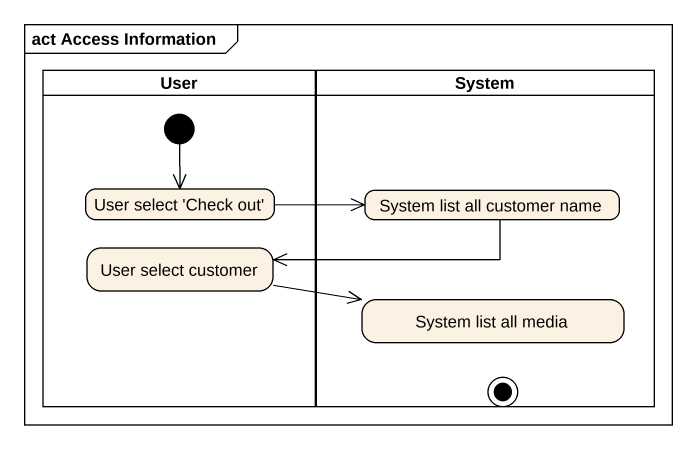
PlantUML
@startuml
mainframe act Access Information
hide empty description
state User <<partition>> {
  state "User select 'Check out'" as User_select_Check_out
  state "User select customer" as User_select_customer
  [*] --> User_select_Check_out
}
state System <<partition>> {
  state "System list all customer name" as System_list_all_customer
  state "System list all media" as System_list_all_media
  state final1 <<end>>
}
User_select_Check_out -right-> System_list_all_customer
System_list_all_customer -left-> User_select_customer
User_select_customer -right-> System_list_all_media
@enduml
